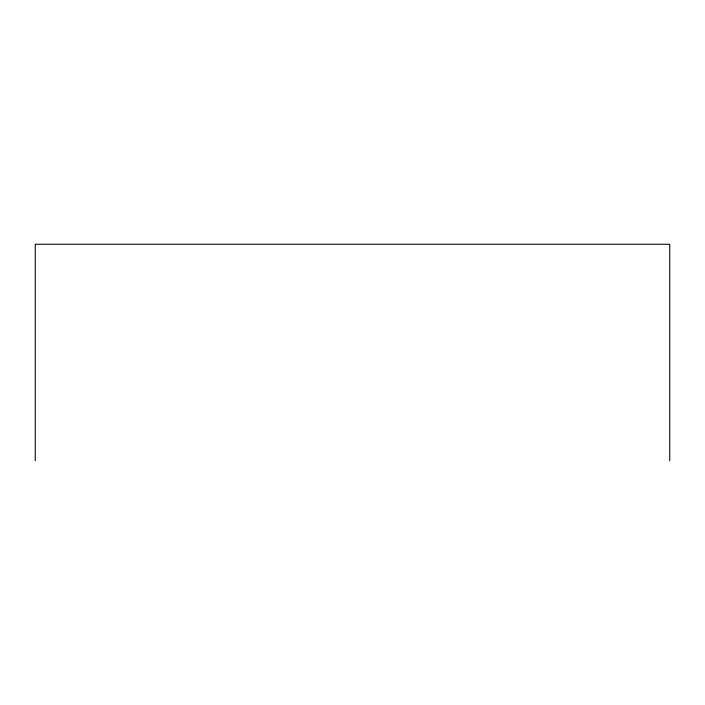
<?xml version="1.0" encoding="UTF-8"?>
<svg xmlns="http://www.w3.org/2000/svg" width="705" height="705" viewBox="0 0 705 705"><rect width="100%" height="100%" fill="white"/><g stroke="black" fill="none" stroke-linecap="round" stroke-linejoin="round"><path stroke-width="1.06" d="M669.75 460.735L669.75 244.265L35.25 244.265L35.25 460.735"/></g></svg>
